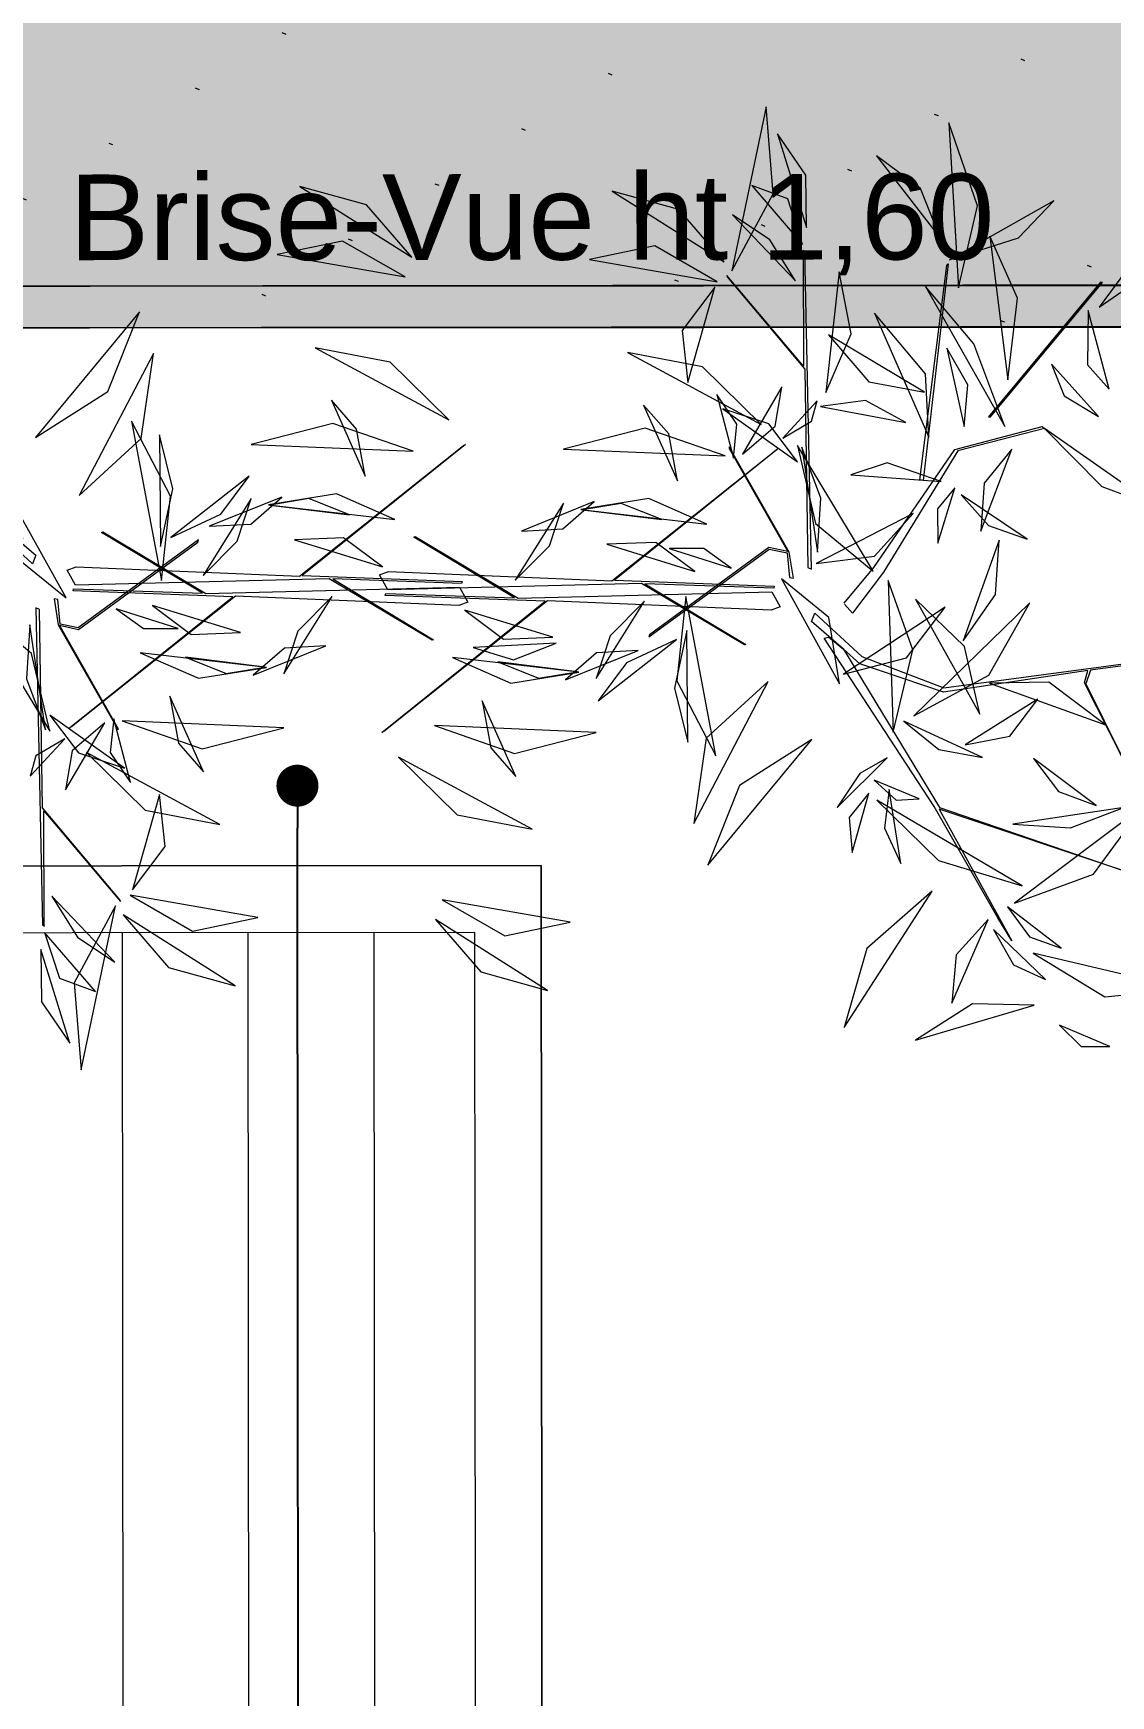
# Model space of a CAD drawing. Header units: centimetres. Extents: x 39595 to 63691, y -25920 to -14518.
# Drawn here: x 56434.4 to 56562.8, y -24263.6 to -24065.4 of the extents above; entities that cross this region are included whole.
import ezdxf

# ---------------------------------------------------------------- set-up
doc = ezdxf.new("R2010")
doc.units = ezdxf.units.CM
doc.header["$LTSCALE"] = 50.8
doc.header["$PDMODE"] = 1
doc.header["$PDSIZE"] = -2
doc.layers.add('3-BAT C-Niveau-3', color=7, linetype='Continuous')
doc.styles.add('Helvetica', font='arial.ttf')
doc.dimstyles.new('IS', dxfattribs={"dimtxt": 10.08724, "dimasz": 5.007446, "dimexe": 2, "dimexo": 10, "dimgap": 3, "dimtad": 1, "dimdec": 1, "dimtxsty": 'Helvetica', "dimblk": 'DOT', "dimblk1": 'DOT', "dimblk2": 'DOT', "dimcen": 0, "dimdle": 10, "dimazin": 0, "dimtfac": 0.8, "dimtdec": 1, "dimtix": 1, "dimtmove": 0, "dimatfit": 0, "dimldrblk": 'VW_FILLEDARROW-1', "dimfxl": 1, "dimfrac": 2, "dimtolj": 1, "dimarcsym": 0})

# ---------------------------------------------------------------- blocks, each defined once
blk = doc.blocks.new('_DOT')
at = {"color": 0, "linetype": 'ByBlock', "lineweight": -2}
blk.add_line((-0.5, 0), (-1, 0), dxfattribs=at)
at = {"color": 0, "linetype": 'ByBlock', "const_width": 0.5}
blk.add_lwpolyline([(-0.25, 0, 1), (0.25, 0, 1)], format="xyb", close=True, dxfattribs=at)
blk = doc.blocks.new('*D131')
at = {"layer": '3-BAT C-Niveau-3', "color": 0, "linetype": 'Continuous', "lineweight": -2, "transparency": 16777216}
blk.add_line((56466.35, -24685.08), (56465.86, -24160.1), dxfattribs=at)
at = {"layer": 'Defpoints', "color": 0, "linetype": 'Continuous', "transparency": 16777216}
for p in [(56454.28, -24155.1), (56465.86, -24155.09), (56468.35, -24690.09)]:
    blk.add_point(p, dxfattribs=at)
at = {"layer": '3-BAT C-Niveau-3', "color": 0, "linetype": 'Continuous', "lineweight": -2, "transparency": 16777216, "xscale": 5.007446289062499, "yscale": 5.007446289062499, "zscale": 5.007446289062499}
for p, rotation in [((56465.86, -24155.09), 90.05310040590868), ((56466.35, -24690.09), 270.0531004059087)]:
    blk.add_blockref('_DOT', p, dxfattribs=dict(at, rotation=rotation))
at = {"layer": '3-BAT C-Niveau-3', "color": 0, "linetype": 'Continuous', "lineweight": 5, "transparency": 16777216, "insert": (56474.15, -24422.58), "char_height": 10.087, "attachment_point": 5, "rotation": 270.0531, "style": 'Helvetica'}
blk.add_mtext('\\A1;535', dxfattribs=at)
blk = doc.blocks.new('VW_FILLEDARROW-1')
at = {"color": 0, "linetype": 'Continuous', "lineweight": 5, "flags": 128}
blk.add_lwpolyline([(-1.997, 0.535), (0, 0), (-1.997, -0.535)], close=True, dxfattribs=at)
blk = doc.blocks.new('Groupe-43-1')
at = {"color": 253, "linetype": 'Continuous', "lineweight": 5, "true_color": 0xa0a0a4, "flags": 128}
for points in [[(17880.86, -46128.22), (17880.97, -46127.99), (17882.84, -46153.94), (17882.45, -46153.93)], [(17889.09, -46145.01), (17889.28, -46145.02), (17899.49, -46126.75), (17899.22, -46126.79)], [(17780.33, -46183.34), (17773.89, -46179.29), (17763.57, -46177.46), (17727.67, -46189.3), (17727.46, -46189.13), (17746.81, -46182.76), (17747.05, -46181.04), (17741.24, -46173.33), (17747.22, -46181.13), (17747.09, -46182.64), (17763.52, -46176.93), (17773.94, -46178.42), (17776.19, -46179.76), (17761.47, -46163.31), (17737.46, -46159.84), (17761.46, -46163.12), (17750.03, -46149.29), (17752.18, -46151.67), (17762.1, -46163.31), (17778.68, -46180.64), (17778.18, -46180.84), (17776.19, -46179.76), (17780.54, -46182.28)], [(17865.1, -46153.46), (17848.88, -46172.43), (17867.73, -46169.59), (17867.72, -46169.83), (17852.53, -46172.16), (17865.69, -46177.05), (17865.53, -46177.15), (17852.11, -46172.22), (17822.54, -46178.56), (17821.24, -46176.97), (17822.21, -46176.4), (17848.6, -46172.55), (17864.92, -46153.63)], [(17869.79, -46168.22), (17868.73, -46165.29), (17859.38, -46154.28), (17859.41, -46154.45), (17868.55, -46165.25), (17866.24, -46165.19), (17854.18, -46178.06), (17854.14, -46178.32), (17866.32, -46165.37), (17868.5, -46165.39), (17869.31, -46168.24)], [(17828.42, -46159.8), (17812.2, -46178.78), (17831.05, -46175.94), (17831.03, -46176.18), (17815.85, -46178.5), (17829, -46183.4), (17828.84, -46183.49), (17815.42, -46178.57), (17785.85, -46184.9), (17784.56, -46183.32), (17785.52, -46182.75), (17811.91, -46178.89), (17828.23, -46159.98)], [(17873.09, -46171.87), (17879.53, -46175.92), (17889.85, -46177.75), (17925.75, -46165.91), (17925.96, -46166.08), (17906.62, -46172.45), (17906.37, -46174.16), (17912.19, -46181.88), (17906.2, -46174.08), (17906.33, -46172.57), (17889.9, -46178.28), (17879.48, -46176.79), (17877.23, -46175.45), (17891.96, -46191.89), (17915.96, -46195.37), (17891.96, -46192.09), (17903.39, -46205.92), (17901.25, -46203.54), (17891.32, -46191.9), (17874.74, -46174.57), (17875.24, -46174.37), (17877.23, -46175.45), (17872.88, -46172.93)], [(17825.01, -46195.41), (17841.22, -46176.43), (17822.37, -46179.27), (17822.39, -46179.03), (17837.58, -46176.71), (17824.42, -46171.81), (17824.58, -46171.72), (17838, -46176.64), (17867.57, -46170.31), (17868.87, -46171.89), (17867.9, -46172.46), (17841.51, -46176.32), (17825.19, -46195.23)], [(17783.64, -46186.98), (17784.69, -46189.92), (17794.04, -46200.93), (17794.01, -46200.75), (17784.87, -46189.95), (17787.18, -46190.02), (17799.24, -46177.15), (17799.28, -46176.88), (17787.1, -46189.84), (17784.92, -46189.82), (17784.11, -46186.97)], [(17788.32, -46201.75), (17804.54, -46182.78), (17785.69, -46185.62), (17785.7, -46185.38), (17800.89, -46183.05), (17787.73, -46178.15), (17787.9, -46178.06), (17801.32, -46182.99), (17830.89, -46176.65), (17832.18, -46178.24), (17831.22, -46178.81), (17804.83, -46182.66), (17788.51, -46201.58)]]:
    blk.add_lwpolyline(points, close=True, dxfattribs=at)
for points in [[(17863.71, -46129.74), (17866.3, -46143.18), (17855.32, -46134.24), (17855.38, -46134.38), (17866.52, -46143.49), (17871.26, -46166.67), (17871.71, -46166.79), (17863.93, -46129.75), (17863.69, -46129.63), (17863.7, -46129.71)], [(17876.31, -46170.05), (17878.97, -46165.21), (17885.85, -46149.61), (17895.57, -46144.98), (17895.91, -46145.14), (17886.25, -46149.67), (17880.22, -46165.56), (17877.5, -46171.05), (17876.36, -46170.15)], [(17789.71, -46225.47), (17787.13, -46212.03), (17798.1, -46220.97), (17798.05, -46220.83), (17786.91, -46211.72), (17782.16, -46188.54), (17781.71, -46188.42), (17789.49, -46225.46), (17789.74, -46225.57), (17789.72, -46225.5)]]:
    blk.add_lwpolyline(points, dxfattribs=at)
at = {"color": 253, "linetype": 'Continuous', "lineweight": 5, "true_color": 0xa0a0a4}
for points in [[(17882.73, -46130.55, -223.19), (17883.13, -46120.54, -225.59), (17877.95, -46111.45, -225.79), (17877.95, -46111.45, -225.79), (17882.73, -46130.55, -223.19)], [(17882.73, -46130.55, -223.19), (17883.13, -46120.54, -225.59), (17877.95, -46111.45, -225.79), (17877.95, -46111.45, -225.79), (17882.73, -46130.55, -223.19)], [(17855.81, -46133.59, -186.41), (17858.94, -46123.66, -187.61), (17856.2, -46113.61, -186.97), (17856.2, -46113.61, -186.97), (17855.81, -46133.59, -186.41)], [(17863.6, -46126.85, -174.84), (17862.36, -46120.74, -175.45), (17858.11, -46116.5, -176.76), (17858.11, -46116.5, -176.76), (17863.6, -46126.85, -174.84)], [(17879.53, -46125.17, -215.73), (17876.08, -46119.75, -216.78), (17870.21, -46116.92, -215.22), (17870.21, -46116.92, -215.22), (17879.53, -46125.17, -215.73)], [(17879.53, -46125.17, -215.73), (17876.08, -46119.75, -216.78), (17870.21, -46116.92, -215.22), (17870.21, -46116.92, -215.22), (17879.53, -46125.17, -215.73)], [(17881.05, -46127.49, -214.21), (17888.65, -46123.4, -211.43), (17891.95, -46118.26, -206.15), (17891.95, -46118.26, -206.15), (17881.05, -46127.49, -214.21)], [(17863.51, -46128.92, -174.58), (17860.78, -46123.88, -172.2), (17856.27, -46123.14, -168.43), (17856.27, -46123.14, -168.43), (17863.51, -46128.92, -174.58)], [(17890.54, -46140.27, -221.24), (17889.87, -46130.48, -218.96), (17885.25, -46123.83, -214.31), (17885.25, -46123.83, -214.31), (17890.54, -46140.27, -221.24)], [(17899.64, -46129.72, -211.6), (17902.48, -46126.86, -211.07), (17902.99, -46122.75, -211.1), (17902.99, -46122.75, -211.1), (17899.64, -46129.72, -211.6)], [(17854.7, -46132.71, -186.4), (17848.22, -46127.57, -186.75), (17840.01, -46126.87, -187), (17840.01, -46126.87, -187), (17854.7, -46132.71, -186.4)], [(17863.47, -46133.33, -186.97), (17859.55, -46129.09, -187.38), (17854.62, -46127, -185.5), (17854.62, -46127, -185.5), (17863.47, -46133.33, -186.97)], [(17869.5, -46145.76, -200.41), (17871.16, -46138.34, -200.32), (17868.4, -46131.32, -200.54), (17868.4, -46131.32, -200.54), (17869.5, -46145.76, -200.41)], [(17891.23, -46145.78, -210.1), (17885.74, -46136.79, -209.96), (17878.84, -46131.13, -205.95), (17878.84, -46131.13, -205.95), (17891.23, -46145.78, -210.1)], [(17898.41, -46130.38, -202.5), (17899.54, -46136.76, -200.11), (17902.63, -46139.13, -195.35), (17902.63, -46139.13, -195.35), (17898.41, -46130.38, -202.5)], [(17818.01, -46139.05, -186.4), (17811.54, -46133.91, -186.75), (17803.32, -46133.22, -187), (17803.32, -46133.22, -187), (17818.01, -46139.05, -186.4)], [(17854.33, -46135.17, -182.25), (17846.21, -46132.33, -178.08), (17838.88, -46135.37, -173.29), (17838.88, -46135.37, -173.29), (17854.33, -46135.17, -182.25)], [(17854.18, -46135.86, -181.99), (17851.28, -46141.65, -181.12), (17853.11, -46147.62, -179.03), (17853.11, -46147.62, -179.03), (17854.18, -46135.86, -181.99)], [(17882.55, -46148.73, -233.25), (17880.75, -46141.38, -238.65), (17873.43, -46135.39, -241.93), (17873.43, -46135.39, -241.93), (17882.55, -46148.73, -233.25)], [(17886.44, -46146.7, -207.72), (17885.97, -46141.74, -206.62), (17882.71, -46137.9, -205.86), (17882.71, -46137.9, -205.86), (17886.44, -46146.7, -207.72)], [(17895.29, -46137.48, -218.46), (17897.5, -46140.9, -216.39), (17901.97, -46142.55, -215.43), (17901.97, -46142.55, -215.43), (17895.29, -46137.48, -218.46)], [(17817.65, -46141.51, -182.25), (17809.52, -46138.68, -178.08), (17802.19, -46141.71, -173.29), (17802.19, -46141.71, -173.29), (17817.65, -46141.51, -182.25)], [(17868.55, -46138.96, -189.87), (17874.28, -46143.56, -186.93), (17881.06, -46143.56, -183.27), (17881.06, -46143.56, -183.27), (17868.55, -46138.96, -189.87)], [(17862.61, -46150.94, -207.25), (17854.46, -46145.46, -205.29), (17845.38, -46145.45, -201.98), (17845.38, -46145.45, -201.98), (17862.61, -46150.94, -207.25)], [(17879.52, -46147.51, -229.03), (17874.3, -46145.81, -227.48), (17869.18, -46147.52, -225.66), (17869.18, -46147.52, -225.66), (17879.52, -46147.51, -229.03)], [(17895.91, -46145.14, -197.23), (17903.89, -46150.68, -194.28), (17910.65, -46151.83, -188.42), (17910.65, -46151.83, -188.42), (17895.91, -46145.14, -197.23)], [(17861.09, -46154.82, -215.21), (17864.29, -46150.82, -213.09), (17864.21, -46146.08, -210.46), (17864.21, -46146.08, -210.46), (17861.09, -46154.82, -215.21)], [(17865.45, -46152.07, -177.75), (17868.44, -46149.43, -175.38), (17868.65, -46146.94, -172.12), (17868.65, -46146.94, -172.12), (17865.45, -46152.07, -177.75)], [(17860.11, -46155.49, -179.83), (17859.79, -46151.45, -178.67), (17856.77, -46148.41, -177.99), (17856.77, -46148.41, -177.99), (17860.11, -46155.49, -179.83)], [(17892.52, -46148.28, -199.77), (17890.04, -46152.89, -197.57), (17890.72, -46158.59, -196.35), (17890.72, -46158.59, -196.35), (17892.52, -46148.28, -199.77)], [(17777.91, -46168.48, -220.09), (17785.38, -46161.49, -220.53), (17787.32, -46151.44, -219.34), (17787.32, -46151.44, -219.34), (17777.91, -46168.48, -220.09)], [(17825.92, -46157.29, -207.25), (17817.77, -46151.81, -205.29), (17808.7, -46151.79, -201.98), (17808.7, -46151.79, -201.98), (17825.92, -46157.29, -207.25)], [(17854.07, -46159.37, -210.84), (17852.03, -46154.07, -209.98), (17848.43, -46151.25, -207.2), (17848.43, -46151.25, -207.2), (17854.07, -46159.37, -210.84)], [(17867.69, -46154.52, -207.06), (17863.51, -46150.71, -208.24), (17857.79, -46149.94, -209.24), (17857.79, -46149.94, -209.24), (17867.69, -46154.52, -207.06)], [(17867.33, -46152.61, -178.9), (17871.19, -46161.32, -176.01), (17878.99, -46165.66, -172.29), (17878.99, -46165.66, -172.29), (17867.33, -46152.61, -178.9)], [(17867.33, -46152.61, -178.9), (17871.19, -46161.32, -176.01), (17878.99, -46165.66, -172.29), (17878.99, -46165.66, -172.29), (17867.33, -46152.61, -178.9)], [(17872.06, -46164.65, -200.44), (17871.24, -46158.25, -199.26), (17867.9, -46152.7, -200.49), (17867.9, -46152.7, -200.49), (17872.06, -46164.65, -200.44)], [(17884.98, -46153.65, -198.87), (17878.23, -46152.66, -195.41), (17874.26, -46154.87, -190.33), (17874.26, -46154.87, -190.33), (17884.98, -46153.65, -198.87)], [(17859.12, -46155.42, -179.52), (17849.11, -46153.93, -178.73), (17840, -46158.2, -177.91), (17840, -46158.2, -177.91), (17859.12, -46155.42, -179.52)], [(17886.7, -46154.08, -202.35), (17885.16, -46156.93, -200.21), (17885.95, -46160.96, -199.09), (17885.95, -46160.96, -199.09), (17886.7, -46154.08, -202.35)], [(17887.62, -46154.77, -202.12), (17891.5, -46157.74, -201.54), (17896.31, -46158.52, -202.14), (17896.31, -46158.52, -202.14), (17887.62, -46154.77, -202.12)], [(17784.31, -46174.31, -220.85), (17790.32, -46166.28, -221.31), (17789.86, -46156.04, -222.56), (17789.86, -46156.04, -222.56), (17784.31, -46174.31, -220.85)], [(17817.39, -46165.72, -210.84), (17815.34, -46160.42, -209.98), (17811.75, -46157.59, -207.2), (17811.75, -46157.59, -207.2), (17817.39, -46165.72, -210.84)], [(17872.15, -46166, -200.73), (17878.81, -46163.87, -197.34), (17882.41, -46158.03, -193.77), (17882.41, -46158.03, -193.77), (17872.15, -46166, -200.73)], [(17872.15, -46166, -200.73), (17878.81, -46163.87, -197.34), (17882.41, -46158.03, -193.77), (17882.41, -46158.03, -193.77), (17872.15, -46166, -200.73)], [(17891.05, -46171.83, -185.42), (17893.81, -46165.68, -185.31), (17893.06, -46159.23, -184.01), (17893.06, -46159.23, -184.01), (17891.05, -46171.83, -185.42)], [(17822.44, -46161.76, -179.52), (17812.43, -46160.27, -178.73), (17803.31, -46164.54, -177.91), (17803.31, -46164.54, -177.91), (17822.44, -46161.76, -179.52)], [(17836.91, -46168.71, -161.32), (17841.71, -46167.54, -161.24), (17844.76, -46163.67, -160.95), (17844.76, -46163.67, -160.95), (17836.91, -46168.71, -161.32)], [(17858.48, -46163.81, -247.3), (17851.09, -46162.1, -244.69), (17843.38, -46164.89, -243.35), (17843.38, -46164.89, -243.35), (17858.48, -46163.81, -247.3)], [(17858.48, -46163.81, -247.3), (17851.09, -46162.1, -244.69), (17843.38, -46164.89, -243.35), (17843.38, -46164.89, -243.35), (17858.48, -46163.81, -247.3)], [(17853.08, -46164.28, -223.21), (17847.97, -46163.27, -222.61), (17843.57, -46164.88, -220.88), (17843.57, -46164.88, -220.88), (17853.08, -46164.28, -223.21)], [(17853.08, -46164.28, -223.21), (17847.97, -46163.27, -222.61), (17843.57, -46164.88, -220.88), (17843.57, -46164.88, -220.88), (17853.08, -46164.28, -223.21)], [(17795.83, -46182.46, -225.36), (17795.02, -46172.36, -224.7), (17788.8, -46164.43, -224), (17788.8, -46164.43, -224), (17795.83, -46182.46, -225.36)], [(17794.97, -46178.49, -183.78), (17795.13, -46171.45, -183.14), (17792.38, -46165.44, -184.94), (17792.38, -46165.44, -184.94), (17794.97, -46178.49, -183.78)], [(17837.26, -46174.63, -228.81), (17840.5, -46169.84, -229.15), (17841.22, -46164.5, -227.32), (17841.22, -46164.5, -227.32), (17837.26, -46174.63, -228.81)], [(17858.09, -46169.64, -186.16), (17852.91, -46167.08, -185.75), (17847.19, -46168.39, -185.13), (17847.19, -46168.39, -185.13), (17858.09, -46169.64, -186.16)], [(17862.28, -46168.44, -197.01), (17858.66, -46166.73, -196.39), (17854.6, -46167.5, -196.61), (17854.6, -46167.5, -196.61), (17862.28, -46168.44, -197.01)], [(17884.87, -46184.08, -176.08), (17885.37, -46173.99, -174.79), (17880.97, -46166.43, -170.69), (17880.97, -46166.43, -170.69), (17884.87, -46184.08, -176.08)], [(17886.96, -46181.73, -204.31), (17894.84, -46175.29, -204.16), (17898.03, -46165.9, -202.67), (17898.03, -46165.9, -202.67), (17886.96, -46181.73, -204.31)], [(17795.96, -46177.2, -176.88), (17801.31, -46173.38, -176.9), (17803.78, -46168.3, -174.04), (17803.78, -46168.3, -174.04), (17795.96, -46177.2, -176.88)], [(17821.8, -46170.15, -247.3), (17814.4, -46168.45, -244.69), (17806.69, -46171.23, -243.35), (17806.69, -46171.23, -243.35), (17821.8, -46170.15, -247.3)], [(17821.8, -46170.15, -247.3), (17814.4, -46168.45, -244.69), (17806.69, -46171.23, -243.35), (17806.69, -46171.23, -243.35), (17821.8, -46170.15, -247.3)], [(17816.4, -46170.62, -223.21), (17811.28, -46169.61, -222.61), (17806.88, -46171.22, -220.88), (17806.88, -46171.22, -220.88), (17816.4, -46170.62, -223.21)], [(17816.4, -46170.62, -223.21), (17811.28, -46169.61, -222.61), (17806.88, -46171.22, -220.88), (17806.88, -46171.22, -220.88), (17816.4, -46170.62, -223.21)], [(17877.54, -46179.6, -210.57), (17874.83, -46172.08, -206.9), (17868.4, -46168.59, -202.54), (17868.4, -46168.59, -202.54), (17877.54, -46179.6, -210.57)], [(17877.77, -46178.37, -217.22), (17884.8, -46175.06, -219.34), (17888.21, -46168.29, -221.55), (17888.21, -46168.29, -221.55), (17877.77, -46178.37, -217.22)], [(17894.64, -46180.05, -205.3), (17891.36, -46172.47, -204.92), (17884.57, -46167.99, -203.9), (17884.57, -46167.99, -203.9), (17894.64, -46180.05, -205.3)], [(17800.23, -46175.05, -161.32), (17805.03, -46173.88, -161.24), (17808.08, -46170.02, -160.95), (17808.08, -46170.02, -160.95), (17800.23, -46175.05, -161.32)], [(17800.58, -46180.97, -228.81), (17803.81, -46176.18, -229.15), (17804.53, -46170.85, -227.32), (17804.53, -46170.85, -227.32), (17800.58, -46180.97, -228.81)], [(17821.4, -46175.98, -186.16), (17816.22, -46173.43, -185.75), (17810.51, -46174.74, -185.13), (17810.51, -46174.74, -185.13), (17821.4, -46175.98, -186.16)], [(17857.6, -46172.74, -225.36), (17858.4, -46182.85, -224.7), (17864.62, -46190.78, -224), (17864.62, -46190.78, -224), (17857.6, -46172.74, -225.36)], [(17775.88, -46175.61, -210.57), (17778.59, -46183.13, -206.9), (17785.03, -46186.61, -202.54), (17785.03, -46186.61, -202.54), (17775.88, -46175.61, -210.57)], [(17852.85, -46174.24, -228.81), (17849.61, -46179.02, -229.15), (17848.89, -46184.36, -227.32), (17848.89, -46184.36, -227.32), (17852.85, -46174.24, -228.81)], [(17909.59, -46178.54, -188.89), (17902.03, -46174.8, -185.79), (17895.09, -46176.23, -181.22), (17895.09, -46176.23, -181.22), (17909.59, -46178.54, -188.89)], [(17858.46, -46176.72, -183.78), (17858.29, -46183.75, -183.14), (17861.04, -46189.77, -184.94), (17861.04, -46189.77, -184.94), (17858.46, -46176.72, -183.78)], [(17893.6, -46183.97, -184.69), (17898.63, -46181.97, -183.17), (17901.11, -46177.01, -181.63), (17901.11, -46177.01, -181.63), (17893.6, -46183.97, -184.69)], [(17832.02, -46179.23, -186.16), (17837.2, -46181.78, -185.75), (17842.92, -46180.47, -185.13), (17842.92, -46180.47, -185.13), (17832.02, -46179.23, -186.16)], [(17857.47, -46178, -176.88), (17852.11, -46181.83, -176.9), (17849.65, -46186.91, -174.04), (17849.65, -46186.91, -174.04), (17857.47, -46178, -176.88)], [(17816.16, -46180.58, -228.81), (17812.92, -46185.37, -229.15), (17812.21, -46190.7, -227.32), (17812.21, -46190.7, -227.32), (17816.16, -46180.58, -228.81)], [(17833.81, -46183.44, -183.73), (17838.82, -46183.99, -181.29), (17843.45, -46181.09, -179.52), (17843.45, -46181.09, -179.52), (17833.81, -46183.44, -183.73)], [(17853.2, -46180.16, -161.32), (17848.39, -46181.32, -161.24), (17845.35, -46185.19, -160.95), (17845.35, -46185.19, -160.95), (17853.2, -46180.16, -161.32)], [(17869.12, -46180.9, -220.85), (17863.1, -46188.92, -221.31), (17863.56, -46199.17, -222.56), (17863.56, -46199.17, -222.56), (17869.12, -46180.9, -220.85)], [(17885.88, -46182.55, -204.62), (17890.61, -46185.09, -205.07), (17895.92, -46185.08, -204.23), (17895.92, -46185.08, -204.23), (17885.88, -46182.55, -204.62)], [(17831.63, -46185.05, -247.3), (17839.02, -46186.76, -244.69), (17846.73, -46183.98, -243.35), (17846.73, -46183.98, -243.35), (17831.63, -46185.05, -247.3)], [(17831.63, -46185.05, -247.3), (17839.02, -46186.76, -244.69), (17846.73, -46183.98, -243.35), (17846.73, -46183.98, -243.35), (17831.63, -46185.05, -247.3)], [(17837.02, -46184.58, -223.21), (17842.14, -46185.59, -222.61), (17846.54, -46183.98, -220.88), (17846.54, -46183.98, -220.88), (17837.02, -46184.58, -223.21)], [(17837.02, -46184.58, -223.21), (17842.14, -46185.59, -222.61), (17846.54, -46183.98, -220.88), (17846.54, -46183.98, -220.88), (17837.02, -46184.58, -223.21)], [(17901.9, -46184.07, -195.33), (17905.56, -46187.39, -195.1), (17910.3, -46188.19, -194.26), (17910.3, -46188.19, -194.26), (17901.9, -46184.07, -195.33)], [(17791.14, -46186.77, -197.01), (17794.76, -46188.48, -196.39), (17798.82, -46187.71, -196.61), (17798.82, -46187.71, -196.61), (17791.14, -46186.77, -197.01)], [(17795.34, -46185.57, -186.16), (17800.51, -46188.13, -185.75), (17806.23, -46186.82, -185.13), (17806.23, -46186.82, -185.13), (17795.34, -46185.57, -186.16)], [(17816.51, -46186.5, -161.32), (17811.71, -46187.67, -161.24), (17808.66, -46191.54, -160.95), (17808.66, -46191.54, -160.95), (17816.51, -46186.5, -161.32)], [(17875.51, -46186.73, -220.09), (17868.04, -46193.72, -220.53), (17866.11, -46203.77, -219.34), (17866.11, -46203.77, -219.34), (17875.51, -46186.73, -220.09)], [(17884.74, -46187.21, -171.59), (17881.87, -46189.65, -169.03), (17879.99, -46194.14, -167.96), (17879.99, -46194.14, -167.96), (17884.74, -46187.21, -171.59)], [(17902.86, -46201.46, -228.97), (17911.49, -46196.31, -227.8), (17915.86, -46187.23, -227.09), (17915.86, -46187.23, -227.09), (17902.86, -46201.46, -228.97)], [(17900.92, -46192.22, -196.26), (17907.77, -46191.38, -195.05), (17913.56, -46187.81, -196.39), (17913.56, -46187.81, -196.39), (17900.92, -46192.22, -196.26)], [(17786.09, -46202.59, -178.9), (17782.23, -46193.89, -176.01), (17774.44, -46189.55, -172.29), (17774.44, -46189.55, -172.29), (17786.09, -46202.59, -178.9)], [(17786.09, -46202.59, -178.9), (17782.23, -46193.89, -176.01), (17774.44, -46189.55, -172.29), (17774.44, -46189.55, -172.29), (17786.09, -46202.59, -178.9)], [(17781.37, -46190.55, -200.44), (17782.18, -46196.96, -199.26), (17785.52, -46202.51, -200.49), (17785.52, -46202.51, -200.49), (17781.37, -46190.55, -200.44)], [(17794.94, -46191.4, -247.3), (17802.33, -46193.1, -244.69), (17810.05, -46190.32, -243.35), (17810.05, -46190.32, -243.35), (17794.94, -46191.4, -247.3)], [(17794.94, -46191.4, -247.3), (17802.33, -46193.1, -244.69), (17810.05, -46190.32, -243.35), (17810.05, -46190.32, -243.35), (17794.94, -46191.4, -247.3)], [(17800.34, -46190.93, -223.21), (17805.45, -46191.94, -222.61), (17809.86, -46190.33, -220.88), (17809.86, -46190.33, -220.88), (17800.34, -46190.93, -223.21)], [(17800.34, -46190.93, -223.21), (17805.45, -46191.94, -222.61), (17809.86, -46190.33, -220.88), (17809.86, -46190.33, -220.88), (17800.34, -46190.93, -223.21)], [(17830.99, -46193.44, -179.52), (17841, -46194.94, -178.73), (17850.11, -46190.67, -177.91), (17850.11, -46190.67, -177.91), (17830.99, -46193.44, -179.52)], [(17836.04, -46189.49, -210.84), (17838.08, -46194.79, -209.98), (17841.68, -46197.62, -207.2), (17841.68, -46197.62, -207.2), (17836.04, -46189.49, -210.84)], [(17883.7, -46190.12, -212.09), (17886.73, -46191.99, -209.87), (17889.41, -46191.31, -207.1), (17889.41, -46191.31, -207.1), (17883.7, -46190.12, -212.09)], [(17883.7, -46190.12, -212.09), (17886.73, -46191.99, -209.87), (17889.41, -46191.31, -207.1), (17889.41, -46191.31, -207.1), (17883.7, -46190.12, -212.09)], [(17885.69, -46190.9, -172.05), (17885.98, -46195.53, -171.7), (17888.67, -46199.32, -172.02), (17888.67, -46199.32, -172.02), (17885.69, -46190.9, -172.05)], [(17885.69, -46190.9, -172.05), (17885.98, -46195.53, -171.7), (17888.67, -46199.32, -172.02), (17888.67, -46199.32, -172.02), (17885.69, -46190.9, -172.05)], [(17883.39, -46191.78, -213.12), (17881.6, -46195.05, -210.71), (17882.72, -46199.09, -208.62), (17882.72, -46199.09, -208.62), (17883.39, -46191.78, -213.12)], [(17883.39, -46191.78, -213.12), (17881.6, -46195.05, -210.71), (17882.72, -46199.09, -208.62), (17882.72, -46199.09, -208.62), (17883.39, -46191.78, -213.12)], [(17884.46, -46192.41, -212.64), (17893.02, -46198.12, -211.07), (17903.37, -46199.25, -212.06), (17903.37, -46199.25, -212.06), (17884.46, -46192.41, -212.64)], [(17884.46, -46192.41, -212.64), (17893.02, -46198.12, -211.07), (17903.37, -46199.25, -212.06), (17903.37, -46199.25, -212.06), (17884.46, -46192.41, -212.64)], [(17794.3, -46199.79, -179.52), (17804.31, -46201.28, -178.73), (17813.42, -46197.01, -177.91), (17813.42, -46197.01, -177.91), (17794.3, -46199.79, -179.52)], [(17799.35, -46195.84, -210.84), (17801.39, -46201.14, -209.98), (17804.99, -46203.96, -207.2), (17804.99, -46203.96, -207.2), (17799.35, -46195.84, -210.84)], [(17827.5, -46197.92, -207.25), (17835.65, -46203.4, -205.29), (17844.72, -46203.42, -201.98), (17844.72, -46203.42, -201.98), (17827.5, -46197.92, -207.25)], [(17785.73, -46200.69, -207.06), (17789.91, -46204.5, -208.24), (17795.63, -46205.26, -209.24), (17795.63, -46205.26, -209.24), (17785.73, -46200.69, -207.06)], [(17792.33, -46200.39, -215.21), (17789.14, -46204.39, -213.09), (17789.21, -46209.12, -210.46), (17789.21, -46209.12, -210.46), (17792.33, -46200.39, -215.21)], [(17793.31, -46199.72, -179.83), (17793.63, -46203.76, -178.67), (17796.65, -46206.8, -177.99), (17796.65, -46206.8, -177.99), (17793.31, -46199.72, -179.83)], [(17787.98, -46203.14, -177.75), (17784.99, -46205.78, -175.38), (17784.77, -46208.27, -172.12), (17784.77, -46208.27, -172.12), (17787.98, -46203.14, -177.75)], [(17892.98, -46201.87, -223.66), (17886.57, -46210.01, -222.36), (17885.67, -46219.77, -219.58), (17885.67, -46219.77, -219.58), (17892.98, -46201.87, -223.66)], [(17902.15, -46202.02, -229.3), (17905.39, -46205.05, -228.25), (17909.35, -46205.68, -226.49), (17909.35, -46205.68, -226.49), (17902.15, -46202.02, -229.3)], [(17790.82, -46204.27, -207.25), (17798.97, -46209.75, -205.29), (17808.04, -46209.76, -201.98), (17808.04, -46209.76, -201.98), (17790.82, -46204.27, -207.25)], [(17900.16, -46203.92, -232.48), (17897.17, -46208.78, -232.45), (17897.74, -46214.53, -231.83), (17897.74, -46214.53, -231.83), (17900.16, -46203.92, -232.48)], [(17900.99, -46205, -232.75), (17904.12, -46208.69, -233.5), (17908.19, -46209.72, -235.42), (17908.19, -46209.72, -235.42), (17900.99, -46205, -232.75)], [(17906.16, -46206.91, -228.35), (17915.52, -46210.42, -229.1), (17924.69, -46207.73, -232.12), (17924.69, -46207.73, -232.12), (17906.16, -46206.91, -228.35)], [(17799.24, -46219.34, -181.99), (17802.14, -46213.56, -181.12), (17800.31, -46207.59, -179.03), (17800.31, -46207.59, -179.03), (17799.24, -46219.34, -181.99)], [(17907.43, -46212.98, -212.86), (17900.18, -46214.17, -209.91), (17894.31, -46219.68, -208.14), (17894.31, -46219.68, -208.14), (17907.43, -46212.98, -212.86)], [(17907.43, -46212.98, -212.86), (17900.18, -46214.17, -209.91), (17894.31, -46219.68, -208.14), (17894.31, -46219.68, -208.14), (17907.43, -46212.98, -212.86)], [(17835.77, -46213.7, -182.25), (17843.9, -46216.53, -178.08), (17851.23, -46213.5, -173.29), (17851.23, -46213.5, -173.29), (17835.77, -46213.7, -182.25)], [(17910.85, -46214.76, -211.21), (17913.84, -46216.77, -209.03), (17917.21, -46216.13, -206.71), (17917.21, -46216.13, -206.71), (17910.85, -46214.76, -211.21)], [(17910.85, -46214.76, -211.21), (17913.84, -46216.77, -209.03), (17917.21, -46216.13, -206.71), (17917.21, -46216.13, -206.71), (17910.85, -46214.76, -211.21)], [(17835.41, -46216.16, -186.4), (17841.88, -46221.29, -186.75), (17850.1, -46221.99, -187), (17850.1, -46221.99, -187), (17835.41, -46216.16, -186.4)], [(17799.09, -46220.04, -182.25), (17807.21, -46222.88, -178.08), (17814.55, -46219.84, -173.29), (17814.55, -46219.84, -173.29), (17799.09, -46220.04, -182.25)], [(17789.96, -46221.88, -186.97), (17793.88, -46226.12, -187.38), (17798.8, -46228.2, -185.5), (17798.8, -46228.2, -185.5), (17789.96, -46221.88, -186.97)], [(17797.62, -46221.62, -186.41), (17794.48, -46231.54, -187.61), (17797.22, -46241.6, -186.97), (17797.22, -46241.6, -186.97), (17797.62, -46221.62, -186.41)], [(17798.72, -46222.5, -186.4), (17805.2, -46227.64, -186.75), (17813.41, -46228.34, -187), (17813.41, -46228.34, -187), (17798.72, -46222.5, -186.4)], [(17789.91, -46226.29, -174.58), (17792.65, -46231.33, -172.2), (17797.16, -46232.07, -168.43), (17797.16, -46232.07, -168.43), (17789.91, -46226.29, -174.58)], [(17789.82, -46228.36, -174.84), (17791.07, -46234.47, -175.45), (17795.32, -46238.71, -176.76), (17795.32, -46238.71, -176.76), (17789.82, -46228.36, -174.84)]]:
    blk.add_polyline3d(points, dxfattribs=at)

msp = doc.modelspace()

# ---------------------------------------------------------------- hatches: boundary and pattern name
at = {"linetype": 'Continuous', "lineweight": 18, "true_color": 0x599559}
h = msp.add_hatch(dxfattribs=at)
h.set_pattern_fill('TOITURE TERRASSE', color=85, angle=-10.6705, style=0, pattern_type=2)
h.set_pattern_definition([(338.1681628, (27363116.562, 2112839.885), (10.3200165064, 6.5848757477), [0.5, -30.26575])])
edge = h.paths.add_edge_path()
edge.add_line((56294.84, -24100.6), (56587.94, -24100.33))
edge.add_arc((57414.49, -24107.35), 826.58, 168.29475, 179.51363, ccw=False)
edge.add_line((56605.1, -23939.65), (56609.78, -23917.06))
edge.add_arc((59360.17, -24444.14), 2800.44, 164.8256, 169.15146, ccw=False)
edge.add_line((56657.37, -23711.11), (56681.52, -23605.78))
edge.add_arc((52123.77, -26945.54), 5650.4, 36.23264, 38.36511)
edge.add_line((56554.09, -23438.5), (56343.68, -23315.95))
edge.add_line((56343.68, -23315.95), (56293.68, -23319.7))
edge.add_line((56293.68, -23319.7), (56293.86, -23505.54))
edge.add_line((56293.86, -23505.54), (56494.29, -23505.35))
edge.add_line((56494.29, -23505.35), (56495.18, -23966.15))
edge.add_line((56495.18, -23966.15), (56294.72, -23966.34))
edge.add_line((56294.72, -23966.34), (56294.84, -24100.6))
at = {"linetype": 'Continuous', "lineweight": 18, "true_color": 0x888888}
h = msp.add_hatch(dxfattribs=at)
h.set_pattern_fill('TOITURE TERRASSE-1', color=252, angle=-10.6705, style=0, pattern_type=2)
h.set_pattern_definition([(338.1681628, (27363116.801, 2112839.789), (10.3200165064, 6.5848757477), [0.5, -30.26575]), (338.1681628, (27363116.813, 2112839.784), (10.3200165064, 6.5848757477), [0.5, -30.26575]), (338.1681628, (27363117.079, 2112839.678), (10.3200165064, 6.5848757477), [0.5, -30.26575]), (338.1681628, (27363117.091, 2112839.673), (10.3200165064, 6.5848757477), [0.5, -30.26575]), (308.1681628, (27363116.562, 2112839.885), (21.146326705, -0.525591274), [0.5, -16.74025]), (308.1681628, (27363116.651, 2112839.771), (21.146326705, -0.525591274), [0.5, -16.74025]), (308.1681628, (27363116.66, 2112839.761), (21.146326705, -0.525591274), [0.5, -16.74025]), (308.1681628, (27363116.804, 2112839.577), (21.146326705, -0.525591274), [0.5, -16.74025]), (308.1681628, (27363116.812, 2112839.567), (21.146326705, -0.525591274), [0.5, -16.74025]), (268.1681628, (27363112.578, 2112846.603), (10.1173434263, -16.990695514), [0.5, -29.0275]), (268.1681628, (27363112.575, 2112846.51), (10.1173434263, -16.990695514), [0.5, -29.0275]), (268.1681628, (27363112.575, 2112846.497), (10.1173434263, -16.990695514), [0.5, -29.0275]), (268.1681628, (27363112.565, 2112846.194), (10.1173434263, -16.990695514), [0.5, -29.0275]), (268.1681628, (27363112.565, 2112846.182), (10.1173434263, -16.990695514), [0.5, -29.0275]), (258.1681628, (27363112.578, 2112846.603), (14.530323964, -13.576345147), [0.5, -17.153]), (258.1681628, (27363112.567, 2112846.551), (14.530323964, -13.576345147), [0.5, -17.153]), (258.1681628, (27363112.565, 2112846.539), (14.530323964, -13.576345147), [0.5, -17.153]), (258.1681628, (27363112.523, 2112846.34), (14.530323964, -13.576345147), [0.5, -17.153]), (258.1681628, (27363112.52, 2112846.328), (14.530323964, -13.576345147), [0.5, -17.153])])
edge = h.paths.add_edge_path()
edge.add_line((56294.84, -24100.6), (56587.94, -24100.33))
edge.add_arc((57414.49, -24107.35), 826.58, 168.29475, 179.51363, ccw=False)
edge.add_line((56605.1, -23939.65), (56609.78, -23917.06))
edge.add_arc((59360.17, -24444.14), 2800.44, 164.8256, 169.15146, ccw=False)
edge.add_line((56657.37, -23711.11), (56681.52, -23605.78))
edge.add_arc((52123.77, -26945.54), 5650.4, 36.23264, 38.36511)
edge.add_line((56554.09, -23438.5), (56343.68, -23315.95))
edge.add_line((56343.68, -23315.95), (56293.68, -23319.7))
edge.add_line((56293.68, -23319.7), (56293.86, -23505.54))
edge.add_line((56293.86, -23505.54), (56494.29, -23505.35))
edge.add_line((56494.29, -23505.35), (56495.18, -23966.15))
edge.add_line((56495.18, -23966.15), (56294.72, -23966.34))
edge.add_line((56294.72, -23966.34), (56294.84, -24100.6))

# ---------------------------------------------------------------- linework, layer by layer
at = {"color": 252, "linetype": 'Continuous', "lineweight": 5, "true_color": 0x989898}
for p, q in [((56444.95, -24172.63), (56445.43, -24691.63)), ((56459.95, -24172.62), (56460.43, -24691.62)), ((56474.95, -24172.6), (56475.43, -24691.6))]:
    msp.add_line(p, q, dxfattribs=at)
at = {"color": 251, "linetype": 'Continuous', "lineweight": 5, "true_color": 0x555555, "flags": 128}
for points in [[(56294.84, -24100.6), (56587.94, -24100.33, -0.048991), (56605.1, -23939.65), (56609.78, -23917.06, -0.018877), (56657.37, -23711.11), (56681.52, -23605.78, 0.009305), (56554.09, -23438.5), (56343.68, -23315.95), (56293.68, -23319.7), (56293.86, -23505.54), (56494.29, -23505.35), (56495.18, -23966.15), (56294.72, -23966.34)], [(56295.53, -24841.88), (55579.88, -24842.56), (55580.21, -25098.37), (55952.75, -25090.84, 0.067436), (56593.08, -24990.85), (56685.54, -24963.3), (56677.4, -24874.16), (56648.57, -24741.75, -0.010276), (56628.33, -24609.38), (56626.63, -24597.33, -0.020142), (56586.9, -24200.76), (56586.55, -24196.15, -0.027808), (56585.34, -24134.31), (56586.57, -24100.33), (56294.83, -24100.6), (56294.9, -24164.77), (56494.9, -24164.59), (56495.4, -24699.59), (56295.4, -24699.77)]]:
    msp.add_lwpolyline(points, format="xyb", close=True, dxfattribs=at)
at = {"color": 7, "linetype": 'Continuous', "lineweight": 5, "flags": 128}
msp.add_lwpolyline([(56295.4, -24699.77), (56495.4, -24699.59), (56494.9, -24164.59), (56294.9, -24164.77)], close=True, dxfattribs=at)
at = {"color": 8, "linetype": 'Continuous', "lineweight": 13, "true_color": 0x777777, "flags": 128}
msp.add_lwpolyline([(56295.5, -24691.77), (56487.5, -24691.59), (56487.01, -24172.59), (56294.95, -24172.77)], dxfattribs=at)
at = {"layer": '3-BAT C-Niveau-3', "color": 7, "linetype": 'Continuous', "lineweight": 5, "flags": 128}
msp.add_lwpolyline([(56294.84, -24095.6), (56586.9, -24095.33), (56586.9, -24100.33), (56294.84, -24100.6)], close=True, dxfattribs=at)
at = {"layer": '3-BAT C-Niveau-3', "color": 7, "linetype": 'Continuous', "lineweight": 13, "flags": 128}
msp.add_lwpolyline([(56587.25, -24100.44), (56294.84, -24100.6), (56294.84, -24095.6), (56587.43, -24095.44)], dxfattribs=at)

# ---------------------------------------------------------------- block references
at = {"layer": '3-BAT C-Niveau-3', "color": 7, "rotation": 349.3295056620147}
msp.add_blockref('Groupe-43-1', (47512.72, 24548.35), dxfattribs=at)

# ---------------------------------------------------------------- texts
at = {"layer": '3-BAT C-Niveau-3', "color": 7, "insert": (56493.79, -24082.15), "char_height": 10.2169, "attachment_point": 2, "rotation": 0.0531, "line_spacing_factor": 0.834288, "style": 'Helvetica'}
msp.add_mtext('Brise-Vue ht 1,60', dxfattribs=at)

# ---------------------------------------------------------------- dimensions: what is measured, and where the dimension line sits
at = {"layer": '3-BAT C-Niveau-3', "color": 7, "linetype": 'Continuous', "lineweight": 5}
dim = msp.add_linear_dim(base=(56465.86, -24155.09), p1=(56468.35, -24690.09), p2=(56454.28, -24155.1), angle=270.0531, dimstyle='IS', override={"dimtxt": 10.08724, "dimdec": 0, "dimpost": '<>', "dimtxsty": 'Helvetica', "dimse1": 1, "dimse2": 1, "dimtmove": 2}, dxfattribs=at)
dim.commit()
dim.dimension.update_dxf_attribs({"geometry": '*D131', "text_midpoint": (56474.15, -24422.58)})

doc.saveas('drawing.dxf')
